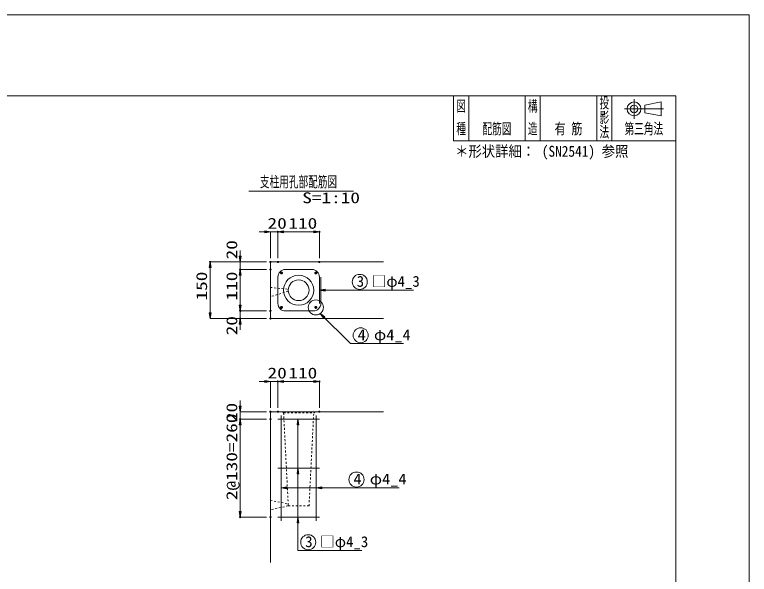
# Model space of a CAD drawing. Units: millimetres, scale not verified, with parts at other scales. Extents: x 0 to 6300, y 0 to 4455.
# Drawn here: x 3375 to 6300, y 2228 to 4455 of the extents above; entities that cross this region are included whole.
import ezdxf
from ezdxf.enums import TextEntityAlignment as Align

# ---------------------------------------------------------------- set-up
doc = ezdxf.new("R2010")
doc.units = ezdxf.units.MM
doc.header["$LTSCALE"] = 10
doc.header["$PDMODE"] = 32
doc.header["$PDSIZE"] = 5
doc.linetypes.add('USER1', pattern=[1.5, 0.75, -0.75])
for name, color, linetype, lineweight in [('Defpoints_2', 7, 'Continuous', 13), ('S-1', 2, 'USER1', 13), ('S-2', 3, 'Continuous', 13), ('S-Dim', 1, 'Continuous', 13), ('S-Txt', 7, 'Continuous', 13), ('TTL-FRAM', 3, 'Continuous', 13), ('TTL-LINE', 2, 'Continuous', 13), ('TTL-TXT', 2, 'Continuous', 13)]:
    doc.layers.add(name, color=color, linetype=linetype, lineweight=lineweight)
doc.styles.add('ＭＳ ゴシック', font='')
doc.styles.get('ＭＳ ゴシック').set_extended_font_data('MS Gothic')

msp = doc.modelspace()

# ---------------------------------------------------------------- hatches: boundary and pattern name
at = {"layer": 'S-2'}
for points in [[(4440.75, 3426.66), (4440.72, 3427.13), (4440.63, 3427.59), (4440.48, 3428.04), (4440.28, 3428.47), (4440.03, 3428.86), (4439.73, 3429.23), (4439.39, 3429.55), (4439.01, 3429.82), (4438.59, 3430.05), (4438.16, 3430.23), (4437.7, 3430.34), (4437.23, 3430.4), (4436.76, 3430.4), (4436.29, 3430.34), (4435.84, 3430.23), (4435.4, 3430.05), (4434.99, 3429.82), (4434.61, 3429.55), (4434.26, 3429.23), (4433.96, 3428.86), (4433.71, 3428.47), (4433.51, 3428.04), (4433.36, 3427.59), (4433.28, 3427.13), (4433.25, 3426.66), (4437, 3426.66)], [(4433.25, 3426.66), (4433.28, 3426.19), (4433.36, 3425.73), (4433.51, 3425.28), (4433.71, 3424.85), (4433.96, 3424.45), (4434.26, 3424.09), (4434.61, 3423.77), (4434.99, 3423.49), (4435.4, 3423.27), (4435.84, 3423.09), (4436.29, 3422.98), (4436.76, 3422.92), (4437.23, 3422.92), (4437.7, 3422.98), (4438.16, 3423.09), (4438.59, 3423.27), (4439.01, 3423.49), (4439.39, 3423.77), (4439.73, 3424.09), (4440.03, 3424.45), (4440.28, 3424.85), (4440.48, 3425.28), (4440.63, 3425.73), (4440.72, 3426.19), (4440.75, 3426.66), (4437, 3426.66)], [(4577.57, 3426.66), (4577.54, 3427.13), (4577.45, 3427.59), (4577.3, 3428.04), (4577.1, 3428.47), (4576.85, 3428.86), (4576.55, 3429.23), (4576.21, 3429.55), (4575.83, 3429.82), (4575.41, 3430.05), (4574.98, 3430.23), (4574.52, 3430.34), (4574.05, 3430.4), (4573.58, 3430.4), (4573.11, 3430.34), (4572.66, 3430.23), (4572.22, 3430.05), (4571.81, 3429.82), (4571.43, 3429.55), (4571.08, 3429.23), (4570.78, 3428.86), (4570.53, 3428.47), (4570.33, 3428.04), (4570.18, 3427.59), (4570.1, 3427.13), (4570.07, 3426.66), (4573.82, 3426.66)], [(4570.07, 3426.66), (4570.1, 3426.19), (4570.18, 3425.73), (4570.33, 3425.28), (4570.53, 3424.85), (4570.78, 3424.45), (4571.08, 3424.09), (4571.43, 3423.77), (4571.81, 3423.49), (4572.22, 3423.27), (4572.66, 3423.09), (4573.11, 3422.98), (4573.58, 3422.92), (4574.05, 3422.92), (4574.52, 3422.98), (4574.98, 3423.09), (4575.41, 3423.27), (4575.83, 3423.49), (4576.21, 3423.77), (4576.55, 3424.09), (4576.85, 3424.45), (4577.1, 3424.85), (4577.3, 3425.28), (4577.45, 3425.73), (4577.54, 3426.19), (4577.57, 3426.66), (4573.82, 3426.66)], [(4440.75, 3289.84), (4440.72, 3290.31), (4440.63, 3290.77), (4440.48, 3291.22), (4440.28, 3291.65), (4440.03, 3292.04), (4439.73, 3292.41), (4439.39, 3292.73), (4439.01, 3293.01), (4438.59, 3293.23), (4438.16, 3293.41), (4437.7, 3293.52), (4437.23, 3293.58), (4436.76, 3293.58), (4436.29, 3293.52), (4435.84, 3293.41), (4435.4, 3293.23), (4434.99, 3293.01), (4434.61, 3292.73), (4434.26, 3292.41), (4433.96, 3292.04), (4433.71, 3291.65), (4433.51, 3291.22), (4433.36, 3290.77), (4433.28, 3290.31), (4433.25, 3289.84), (4437, 3289.84)], [(4433.25, 3289.84), (4433.28, 3289.37), (4433.36, 3288.91), (4433.51, 3288.46), (4433.71, 3288.03), (4433.96, 3287.63), (4434.26, 3287.27), (4434.61, 3286.95), (4434.99, 3286.67), (4435.4, 3286.45), (4435.84, 3286.27), (4436.29, 3286.16), (4436.76, 3286.1), (4437.23, 3286.1), (4437.7, 3286.16), (4438.16, 3286.27), (4438.59, 3286.45), (4439.01, 3286.67), (4439.39, 3286.95), (4439.73, 3287.27), (4440.03, 3287.63), (4440.28, 3288.03), (4440.48, 3288.46), (4440.63, 3288.91), (4440.72, 3289.37), (4440.75, 3289.84), (4437, 3289.84)], [(4573.82, 3289.84), (4577.57, 3289.84), (4577.54, 3290.31), (4577.45, 3290.77), (4577.3, 3291.22), (4577.1, 3291.65), (4576.85, 3292.04), (4576.55, 3292.41), (4576.21, 3292.73), (4575.83, 3293.01), (4575.41, 3293.23), (4574.98, 3293.41), (4574.52, 3293.52), (4574.05, 3293.58), (4573.58, 3293.58), (4573.11, 3293.52), (4572.66, 3293.41), (4572.22, 3293.23), (4571.81, 3293.01), (4571.43, 3292.73), (4571.08, 3292.41), (4570.78, 3292.04), (4570.53, 3291.65), (4570.33, 3291.22), (4570.18, 3290.77), (4570.1, 3290.31), (4570.07, 3289.84)], [(4573.82, 3289.84), (4570.07, 3289.84), (4570.1, 3289.37), (4570.18, 3288.91), (4570.33, 3288.46), (4570.53, 3288.03), (4570.78, 3287.63), (4571.08, 3287.27), (4571.43, 3286.95), (4571.81, 3286.67), (4572.22, 3286.45), (4572.66, 3286.27), (4573.11, 3286.16), (4573.58, 3286.1), (4574.05, 3286.1), (4574.52, 3286.16), (4574.98, 3286.27), (4575.41, 3286.45), (4575.83, 3286.67), (4576.21, 3286.95), (4576.55, 3287.27), (4576.85, 3287.63), (4577.1, 3288.03), (4577.3, 3288.46), (4577.45, 3288.91), (4577.54, 3289.37), (4577.57, 3289.84)]]:
    msp.add_hatch(color=256, dxfattribs=at).paths.add_polyline_path(points)
at = {"layer": 'S-Dim'}
for points in [[(4370.41, 3594.5), (4370.41, 3587), (4392.91, 3590.75)], [(4445.41, 3594.5), (4445.41, 3587), (4422.91, 3590.75)], [(4445.41, 3594.5), (4445.41, 3587), (4422.91, 3590.75)], [(4565.41, 3594.5), (4565.41, 3587), (4587.91, 3590.75)], [(4269.16, 3493.25), (4276.66, 3493.25), (4272.91, 3470.75)], [(4149.16, 3448.25), (4156.66, 3448.25), (4152.91, 3470.75)], [(4269.16, 3418.25), (4276.66, 3418.25), (4272.91, 3440.75)], [(4269.16, 3418.25), (4276.66, 3418.25), (4272.91, 3440.75)], [(4610.41, 3354.5), (4610.41, 3362), (4587.91, 3358.25)], [(4269.16, 3298.25), (4276.66, 3298.25), (4272.91, 3275.75)], [(4269.16, 3298.25), (4276.66, 3298.25), (4272.91, 3275.75)], [(4149.16, 3268.25), (4156.66, 3268.25), (4152.91, 3245.75)], [(4591.62, 3265.69), (4604.77, 3247.02), (4610.29, 3252.54)], [(4269.16, 3223.25), (4276.66, 3223.25), (4272.91, 3245.75)], [(4370.41, 2998.56), (4370.41, 2991.06), (4392.91, 2994.81)], [(4445.41, 2998.56), (4445.41, 2991.06), (4422.91, 2994.81)], [(4445.41, 2998.56), (4445.41, 2991.06), (4422.91, 2994.81)], [(4565.41, 2998.56), (4565.41, 2991.06), (4587.91, 2994.81)], [(4269.16, 2897.31), (4276.66, 2897.31), (4272.91, 2874.81)], [(4269.16, 2822.31), (4276.66, 2822.31), (4272.91, 2844.81)], [(4269.16, 2822.31), (4276.66, 2822.31), (4272.91, 2844.81)], [(4499.01, 2822.31), (4506.51, 2822.31), (4502.76, 2844.81)], [(4499.01, 2627.31), (4506.51, 2627.31), (4502.76, 2649.81)], [(4458.44, 2567.81), (4458.44, 2575.31), (4435.94, 2571.56)], [(4597.38, 2567.81), (4597.38, 2575.31), (4574.88, 2571.56)], [(4269.16, 2477.31), (4276.66, 2477.31), (4272.91, 2454.81)], [(4499.01, 2432.31), (4506.51, 2432.31), (4502.76, 2454.81)]]:
    msp.add_hatch(color=256, dxfattribs=at).paths.add_polyline_path(points)

# ---------------------------------------------------------------- linework, layer by layer
at = {"layer": 'Defpoints_2'}
for p, q in [((6300, 4455), (0, 4455)), ((6300, 0), (6300, 4455))]:
    msp.add_line(p, q, dxfattribs=at)
for p in [(4422.91, 3590.75), (4587.91, 3590.75), (4152.91, 3470.75), (4392.91, 3470.75), (4392.91, 3470.75), (4392.91, 3470.75), (4422.91, 3470.75), (4422.91, 3470.75), (4587.91, 3470.75), (4272.91, 3440.75), (4392.91, 3440.75), (4392.91, 3440.75), (4272.91, 3275.75), (4392.91, 3275.75), (4392.91, 3275.75), (4272.91, 3245.75), (4392.91, 3245.75), (4392.91, 3245.75), (4422.91, 2994.81), (4587.91, 2994.81), (4392.91, 2874.81), (4392.91, 2874.81), (4422.91, 2874.81), (4422.91, 2874.81), (4587.91, 2874.81), (4272.91, 2844.81), (4392.91, 2844.81), (4392.91, 2844.81), (4272.91, 2454.81), (4392.91, 2454.81)]:
    msp.add_point(p, dxfattribs=at)
at = {"layer": 'S-1', "linetype": 'Continuous'}
for p, q in [((4392.91, 3470.75), (4392.91, 3245.75)), ((4392.91, 3470.75), (4842.91, 3470.75)), ((4392.91, 3245.75), (4842.91, 3245.75)), ((4392.91, 2274.81), (4392.91, 2874.81)), ((4392.91, 2874.81), (4842.91, 2874.81))]:
    msp.add_line(p, q, dxfattribs=at)
at = {"layer": 'S-1'}
for p, q in [((4392.91, 3369.5), (4463.41, 3362)), ((4392.91, 3332), (4392.91, 3369.5)), ((4463.41, 3354.5), (4392.91, 3332)), ((4463.41, 3362), (4463.41, 3354.5)), ((4573.72, 2874.81), (4437.09, 2874.81)), ((4437.09, 2874.81), (4445.41, 2870.01)), ((4445.41, 2870.01), (4464.16, 2499.81)), ((4445.41, 2870.01), (4565.41, 2870.01)), ((4546.66, 2499.81), (4565.41, 2870.01)), ((4565.41, 2870.01), (4573.72, 2874.81)), ((4392.91, 2484.92), (4392.91, 2522.21)), ((4392.91, 2522.21), (4463.41, 2507.31)), ((4463.41, 2499.81), (4392.91, 2484.92)), ((4463.41, 2507.31), (4463.41, 2499.81)), ((4464.16, 2499.81), (4546.66, 2499.81))]:
    msp.add_line(p, q, dxfattribs=at)
at = {"layer": 'S-1', "linetype": 'Continuous'}
for radius in [60, 41.25]:
    msp.add_circle((4505.41, 3358.25), radius, dxfattribs=at)
at = {"layer": 'S-2'}
for p, q in [((4557.91, 3440.75), (4452.91, 3440.75)), ((4422.91, 3410.75), (4422.91, 3305.75)), ((4587.91, 3305.75), (4587.91, 3410.75)), ((4593.91, 3305.75), (4593.91, 3410.75)), ((4452.91, 3275.75), (4563.91, 3275.75)), ((4587.91, 2844.81), (4422.91, 2844.81)), ((4435.94, 2859.81), (4435.94, 2439.81)), ((4574.88, 2859.81), (4574.88, 2439.81)), ((4587.91, 2649.81), (4422.91, 2649.81)), ((4587.91, 2454.81), (4422.91, 2454.81))]:
    msp.add_line(p, q, dxfattribs=at)
for points in [[(4440.75, 3426.66), (4440.72, 3427.13), (4440.63, 3427.59), (4440.48, 3428.04), (4440.28, 3428.47), (4440.03, 3428.86), (4439.73, 3429.23), (4439.39, 3429.55), (4439.01, 3429.82), (4438.59, 3430.05), (4438.16, 3430.23), (4437.7, 3430.34), (4437.23, 3430.4), (4436.76, 3430.4), (4436.29, 3430.34), (4435.84, 3430.23), (4435.4, 3430.05), (4434.99, 3429.82), (4434.61, 3429.55), (4434.26, 3429.23), (4433.96, 3428.86), (4433.71, 3428.47), (4433.51, 3428.04), (4433.36, 3427.59), (4433.28, 3427.13), (4433.25, 3426.66), (4437, 3426.66)], [(4433.25, 3426.66), (4433.28, 3426.19), (4433.36, 3425.73), (4433.51, 3425.28), (4433.71, 3424.85), (4433.96, 3424.45), (4434.26, 3424.09), (4434.61, 3423.77), (4434.99, 3423.49), (4435.4, 3423.27), (4435.84, 3423.09), (4436.29, 3422.98), (4436.76, 3422.92), (4437.23, 3422.92), (4437.7, 3422.98), (4438.16, 3423.09), (4438.59, 3423.27), (4439.01, 3423.49), (4439.39, 3423.77), (4439.73, 3424.09), (4440.03, 3424.45), (4440.28, 3424.85), (4440.48, 3425.28), (4440.63, 3425.73), (4440.72, 3426.19), (4440.75, 3426.66), (4437, 3426.66)], [(4577.57, 3426.66), (4577.54, 3427.13), (4577.45, 3427.59), (4577.3, 3428.04), (4577.1, 3428.47), (4576.85, 3428.86), (4576.55, 3429.23), (4576.21, 3429.55), (4575.83, 3429.82), (4575.41, 3430.05), (4574.98, 3430.23), (4574.52, 3430.34), (4574.05, 3430.4), (4573.58, 3430.4), (4573.11, 3430.34), (4572.66, 3430.23), (4572.22, 3430.05), (4571.81, 3429.82), (4571.43, 3429.55), (4571.08, 3429.23), (4570.78, 3428.86), (4570.53, 3428.47), (4570.33, 3428.04), (4570.18, 3427.59), (4570.1, 3427.13), (4570.07, 3426.66), (4573.82, 3426.66)], [(4570.07, 3426.66), (4570.1, 3426.19), (4570.18, 3425.73), (4570.33, 3425.28), (4570.53, 3424.85), (4570.78, 3424.45), (4571.08, 3424.09), (4571.43, 3423.77), (4571.81, 3423.49), (4572.22, 3423.27), (4572.66, 3423.09), (4573.11, 3422.98), (4573.58, 3422.92), (4574.05, 3422.92), (4574.52, 3422.98), (4574.98, 3423.09), (4575.41, 3423.27), (4575.83, 3423.49), (4576.21, 3423.77), (4576.55, 3424.09), (4576.85, 3424.45), (4577.1, 3424.85), (4577.3, 3425.28), (4577.45, 3425.73), (4577.54, 3426.19), (4577.57, 3426.66), (4573.82, 3426.66)], [(4440.75, 3289.84), (4440.72, 3290.31), (4440.63, 3290.77), (4440.48, 3291.22), (4440.28, 3291.65), (4440.03, 3292.04), (4439.73, 3292.41), (4439.39, 3292.73), (4439.01, 3293.01), (4438.59, 3293.23), (4438.16, 3293.41), (4437.7, 3293.52), (4437.23, 3293.58), (4436.76, 3293.58), (4436.29, 3293.52), (4435.84, 3293.41), (4435.4, 3293.23), (4434.99, 3293.01), (4434.61, 3292.73), (4434.26, 3292.41), (4433.96, 3292.04), (4433.71, 3291.65), (4433.51, 3291.22), (4433.36, 3290.77), (4433.28, 3290.31), (4433.25, 3289.84), (4437, 3289.84)], [(4433.25, 3289.84), (4433.28, 3289.37), (4433.36, 3288.91), (4433.51, 3288.46), (4433.71, 3288.03), (4433.96, 3287.63), (4434.26, 3287.27), (4434.61, 3286.95), (4434.99, 3286.67), (4435.4, 3286.45), (4435.84, 3286.27), (4436.29, 3286.16), (4436.76, 3286.1), (4437.23, 3286.1), (4437.7, 3286.16), (4438.16, 3286.27), (4438.59, 3286.45), (4439.01, 3286.67), (4439.39, 3286.95), (4439.73, 3287.27), (4440.03, 3287.63), (4440.28, 3288.03), (4440.48, 3288.46), (4440.63, 3288.91), (4440.72, 3289.37), (4440.75, 3289.84), (4437, 3289.84)], [(4573.82, 3289.84), (4577.57, 3289.84), (4577.54, 3290.31), (4577.45, 3290.77), (4577.3, 3291.22), (4577.1, 3291.65), (4576.85, 3292.04), (4576.55, 3292.41), (4576.21, 3292.73), (4575.83, 3293.01), (4575.41, 3293.23), (4574.98, 3293.41), (4574.52, 3293.52), (4574.05, 3293.58), (4573.58, 3293.58), (4573.11, 3293.52), (4572.66, 3293.41), (4572.22, 3293.23), (4571.81, 3293.01), (4571.43, 3292.73), (4571.08, 3292.41), (4570.78, 3292.04), (4570.53, 3291.65), (4570.33, 3291.22), (4570.18, 3290.77), (4570.1, 3290.31), (4570.07, 3289.84)], [(4573.82, 3289.84), (4570.07, 3289.84), (4570.1, 3289.37), (4570.18, 3288.91), (4570.33, 3288.46), (4570.53, 3288.03), (4570.78, 3287.63), (4571.08, 3287.27), (4571.43, 3286.95), (4571.81, 3286.67), (4572.22, 3286.45), (4572.66, 3286.27), (4573.11, 3286.16), (4573.58, 3286.1), (4574.05, 3286.1), (4574.52, 3286.16), (4574.98, 3286.27), (4575.41, 3286.45), (4575.83, 3286.67), (4576.21, 3286.95), (4576.55, 3287.27), (4576.85, 3287.63), (4577.1, 3288.03), (4577.3, 3288.46), (4577.45, 3288.91), (4577.54, 3289.37), (4577.57, 3289.84)]]:
    msp.add_lwpolyline(points, close=True, dxfattribs=at)
for centre, start, end in [((4452.91, 3410.75), 90, 180), ((4557.91, 3410.75), 0, 90), ((4452.91, 3305.75), 180, 270), ((4563.91, 3305.75), 270, 0)]:
    msp.add_arc(centre, 30, start, end, dxfattribs=at)
at = {"layer": 'S-Dim'}
for p, q in [((4370.41, 3590.75), (4347.91, 3590.75)), ((4392.91, 3485.75), (4392.91, 3590.75)), ((4392.91, 3590.75), (4422.91, 3590.75)), ((4422.91, 3485.75), (4422.91, 3590.75)), ((4422.91, 3485.75), (4422.91, 3590.75)), ((4445.41, 3590.75), (4565.41, 3590.75)), ((4445.41, 3590.75), (4467.91, 3590.75)), ((4587.91, 3485.75), (4587.91, 3590.75)), ((4272.91, 3493.25), (4272.91, 3515.75)), ((4377.91, 3470.75), (4152.91, 3470.75)), ((4377.91, 3470.75), (4272.91, 3470.75)), ((4272.91, 3470.75), (4272.91, 3440.75)), ((4152.91, 3268.25), (4152.91, 3448.25)), ((4377.91, 3440.75), (4272.91, 3440.75)), ((4377.91, 3440.75), (4272.91, 3440.75)), ((4272.91, 3418.25), (4272.91, 3298.25)), ((4272.91, 3418.25), (4272.91, 3395.75)), ((4587.91, 3358.25), (4707.91, 3358.25)), ((4707.91, 3358.25), (4717.91, 3358.25)), ((4717.91, 3358.25), (4729.16, 3358.25)), ((4729.16, 3358.25), (4962.26, 3358.25)), ((4272.91, 3298.25), (4272.91, 3320.75)), ((4377.91, 3275.75), (4272.91, 3275.75)), ((4377.91, 3275.75), (4272.91, 3275.75)), ((4272.91, 3275.75), (4272.91, 3245.75)), ((4711.62, 3145.69), (4592.68, 3264.63)), ((4377.91, 3245.75), (4152.91, 3245.75)), ((4377.91, 3245.75), (4272.91, 3245.75)), ((4272.91, 3223.25), (4272.91, 3200.75)), ((4711.62, 3145.69), (4721.62, 3145.69)), ((4721.62, 3145.69), (4732.87, 3145.69)), ((4732.87, 3145.69), (4922.77, 3145.69)), ((4370.41, 2994.81), (4347.91, 2994.81)), ((4392.91, 2889.81), (4392.91, 2994.81)), ((4392.91, 2994.81), (4422.91, 2994.81)), ((4422.91, 2889.81), (4422.91, 2994.81)), ((4422.91, 2889.81), (4422.91, 2994.81)), ((4445.41, 2994.81), (4565.41, 2994.81)), ((4445.41, 2994.81), (4467.91, 2994.81)), ((4587.91, 2889.81), (4587.91, 2994.81)), ((4272.91, 2897.31), (4272.91, 2919.81)), ((4377.91, 2874.81), (4272.91, 2874.81)), ((4272.91, 2874.81), (4272.91, 2844.81)), ((4377.91, 2844.81), (4272.91, 2844.81)), ((4377.91, 2844.81), (4272.91, 2844.81)), ((4502.76, 2844.81), (4502.76, 2321.91)), ((4272.91, 2822.31), (4272.91, 2799.81)), ((4272.91, 2822.31), (4272.91, 2477.31)), ((4435.94, 2571.56), (4694.88, 2571.56)), ((4694.88, 2571.56), (4704.88, 2571.56)), ((4704.88, 2571.56), (4716.13, 2571.56)), ((4716.13, 2571.56), (4906.03, 2571.56)), ((4377.91, 2454.81), (4272.91, 2454.81)), ((4502.76, 2321.91), (4512.76, 2321.91)), ((4512.76, 2321.91), (4524.01, 2321.91)), ((4524.01, 2321.91), (4757.11, 2321.91))]:
    msp.add_line(p, q, dxfattribs=at)
for points in [[(4370.41, 3594.5), (4370.41, 3587), (4392.91, 3590.75)], [(4445.41, 3594.5), (4445.41, 3587), (4422.91, 3590.75)], [(4445.41, 3594.5), (4445.41, 3587), (4422.91, 3590.75)], [(4565.41, 3594.5), (4565.41, 3587), (4587.91, 3590.75)], [(4269.16, 3493.25), (4276.66, 3493.25), (4272.91, 3470.75)], [(4149.16, 3448.25), (4156.66, 3448.25), (4152.91, 3470.75)], [(4269.16, 3418.25), (4276.66, 3418.25), (4272.91, 3440.75)], [(4269.16, 3418.25), (4276.66, 3418.25), (4272.91, 3440.75)], [(4610.41, 3354.5), (4610.41, 3362), (4587.91, 3358.25)], [(4269.16, 3298.25), (4276.66, 3298.25), (4272.91, 3275.75)], [(4269.16, 3298.25), (4276.66, 3298.25), (4272.91, 3275.75)], [(4149.16, 3268.25), (4156.66, 3268.25), (4152.91, 3245.75)], [(4591.62, 3265.69), (4604.77, 3247.02), (4610.29, 3252.54)], [(4269.16, 3223.25), (4276.66, 3223.25), (4272.91, 3245.75)], [(4370.41, 2998.56), (4370.41, 2991.06), (4392.91, 2994.81)], [(4445.41, 2998.56), (4445.41, 2991.06), (4422.91, 2994.81)], [(4445.41, 2998.56), (4445.41, 2991.06), (4422.91, 2994.81)], [(4565.41, 2998.56), (4565.41, 2991.06), (4587.91, 2994.81)], [(4269.16, 2897.31), (4276.66, 2897.31), (4272.91, 2874.81)], [(4269.16, 2822.31), (4276.66, 2822.31), (4272.91, 2844.81)], [(4269.16, 2822.31), (4276.66, 2822.31), (4272.91, 2844.81)], [(4499.01, 2822.31), (4506.51, 2822.31), (4502.76, 2844.81)], [(4499.01, 2627.31), (4506.51, 2627.31), (4502.76, 2649.81)], [(4458.44, 2567.81), (4458.44, 2575.31), (4435.94, 2571.56)], [(4597.38, 2567.81), (4597.38, 2575.31), (4574.88, 2571.56)], [(4269.16, 2477.31), (4276.66, 2477.31), (4272.91, 2454.81)], [(4499.01, 2432.31), (4506.51, 2432.31), (4502.76, 2454.81)]]:
    msp.add_lwpolyline(points, close=True, dxfattribs=at)
for centre in [(4748.79, 3391.37), (4573.82, 3289.84), (4752.5, 3178.81), (4735.76, 2604.68), (4543.64, 2355.03)]:
    msp.add_circle(centre, 30, dxfattribs=at)
at = {"layer": 'S-Txt'}
msp.add_line((4306.67, 3752.5), (4724.33, 3752.5), dxfattribs=at)
at = {"layer": 'TTL-FRAM'}
for p, q in [((382.5, 4132.5), (6007.5, 4132.5)), ((5122.5, 4132.5), (5122.5, 3952.5)), ((6007.5, 4132.5), (6007.5, 127.5)), ((5122.5, 3952.5), (5182.5, 3952.5)), ((5182.5, 3952.5), (5407.5, 3952.5)), ((5407.5, 3952.5), (5467.5, 3952.5)), ((5467.5, 3952.5), (5692.5, 3952.5)), ((5692.5, 3952.5), (5467.5, 3952.5)), ((5467.5, 3952.5), (5692.5, 3952.5)), ((5692.5, 3952.5), (5752.5, 3952.5)), ((5752.5, 3952.5), (6007.5, 3952.5))]:
    msp.add_line(p, q, dxfattribs=at)
at = {"layer": 'TTL-LINE'}
for p, q in [((5182.5, 3952.5), (5182.5, 4132.5)), ((5407.5, 3952.5), (5407.5, 4132.5)), ((5467.5, 3952.5), (5467.5, 4132.5)), ((5692.5, 3952.5), (5692.5, 4132.5)), ((5752.5, 3952.5), (5752.5, 4132.5))]:
    msp.add_line(p, q, dxfattribs=at)
at = {"layer": 'TTL-TXT'}
for p, q in [((5840.96, 4040.11), (5840.96, 4118.91)), ((5803.45, 4080), (5958.57, 4080))]:
    msp.add_line(p, q, dxfattribs=at)
at = {"layer": 'TTL-TXT', "color": 3}
for p, q in [((5883.58, 4095.04), (5948.76, 4107.58)), ((5948.76, 4107.58), (5948.76, 4052.42)), ((5883.58, 4080), (5883.58, 4095.04)), ((5883.58, 4064.96), (5883.58, 4080)), ((5948.76, 4052.42), (5883.58, 4064.96))]:
    msp.add_line(p, q, dxfattribs=at)
for radius in [27.58, 15.04]:
    msp.add_circle((5840.96, 4080), radius, dxfattribs=at)

# ---------------------------------------------------------------- texts
at = {"layer": 'S-Dim', "style": 'ＭＳ ゴシック'}
for s, width, p in [('20', 1.3, (4381.51, 3589.92)), ('110', 1.3, (4464.61, 3589.92)), ('4 φ4_4', 1.1, (4740.37, 3146.36)), ('20', 1.3, (4381.51, 2993.99)), ('110', 1.3, (4464.61, 2993.99)), ('4 φ4_4', 1.1, (4723.63, 2572.24))]:
    msp.add_text(s, height=43.3, dxfattribs=dict(at, width=width)).set_placement(p, align=Align.BOTTOM_LEFT)
at = {"layer": 'S-Dim', "style": 'ＭＳ ゴシック', "width": 1.3}
for s, p in [('20', (4273.73, 3480.97)), ('150', (4153.73, 3317.45)), ('110', (4273.73, 3317.45)), ('20', (4273.73, 3178.8)), ('20', (4273.73, 2833.41)), ('2@130=260', (4273.73, 2522.61))]:
    msp.add_text(s, height=43.3, rotation=90, dxfattribs=at).set_placement(p, align=Align.BOTTOM_LEFT)
at = {"layer": 'S-Dim', "style": 'ＭＳ ゴシック'}
for p in [(4736.66, 3358.92), (4531.51, 2322.58)]:
    msp.add_text('3 □φ4_3', height=43.3, dxfattribs=at).set_placement(p, align=Align.BOTTOM_LEFT)
at = {"layer": 'S-Txt', "style": 'ＭＳ ゴシック'}
for s, width, p in [('支柱用孔部配筋図', 0.65, (4351.12, 3755.42)), ('S=1:10', 1.3, (4519.84, 3691.67))]:
    msp.add_text(s, height=43.3, dxfattribs=dict(at, width=width)).set_placement(p, align=Align.BOTTOM_LEFT)
at = {"layer": 'TTL-TXT', "style": 'ＭＳ ゴシック', "width": 0.65}
for s, p in [('投', (5722.5, 4069.53)), ('図', (5152.5, 4056.67)), ('構', (5437.5, 4056.67)), ('影', (5722.5, 4011.67)), ('種', (5152.5, 3966.67)), ('造', (5437.5, 3966.67)), ('法', (5722.5, 3953.82))]:
    msp.add_text(s, height=43.3, dxfattribs=at).set_placement(p, align=Align.BOTTOM_CENTER)
at = {"layer": 'TTL-TXT', "color": 1, "style": 'ＭＳ ゴシック'}
for s, width, p in [('配筋図', 0.65, (5295, 3966.67)), ('有 筋', 0.75, (5580, 3966.67)), ('第三角法', 0.65, (5880, 3966.67)), ('＊形状詳細： (SN2541) 参照', 0.9, (5473.41, 3876.67))]:
    msp.add_text(s, height=43.3, dxfattribs=dict(at, width=width)).set_placement(p, align=Align.BOTTOM_CENTER)

doc.saveas('drawing.dxf')
